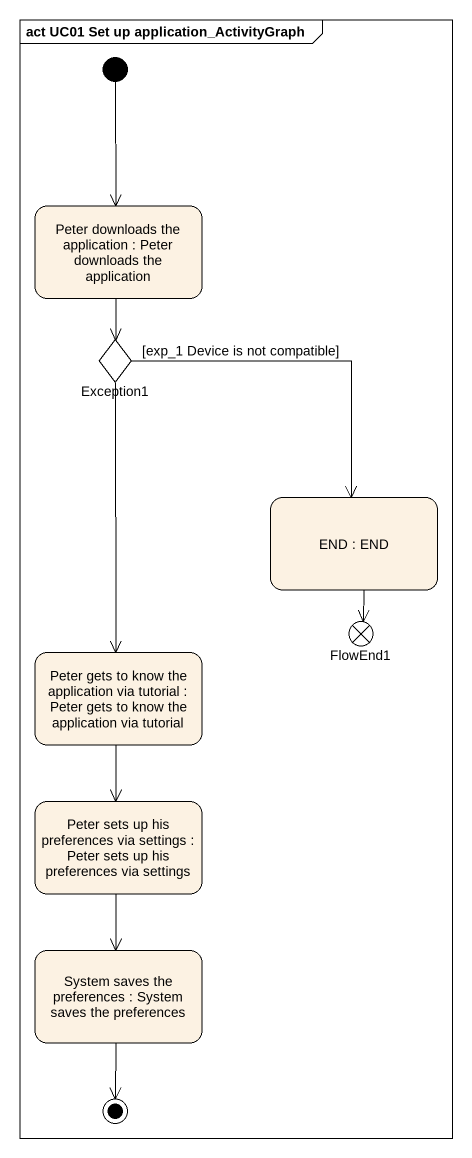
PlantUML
@startuml
mainframe act UC01 Set up application_ActivityGraph
hide empty description
state "Peter downloads the application : Peter downloads the application" as Peter_downloads_the
state Exception1 <<choice>>
state "END : END" as END_
state FlowEnd1 <<end>>
state "Peter gets to know the application via tutorial : Peter gets to know the application via tutorial" as Peter_gets_to_know_the
state "Peter sets up his preferences via settings : Peter sets up his preferences via settings" as Peter_sets_up_his
state "System saves the preferences : System saves the preferences" as System_saves_the_preferences
[*] --> Peter_downloads_the
Peter_downloads_the --> Exception1
Exception1 --> END_ : [exp_1 Device is not compatible]
Exception1 --> Peter_gets_to_know_the
END_ --> FlowEnd1
Peter_gets_to_know_the --> Peter_sets_up_his
Peter_sets_up_his --> System_saves_the_preferences
System_saves_the_preferences --> [*]
@enduml
